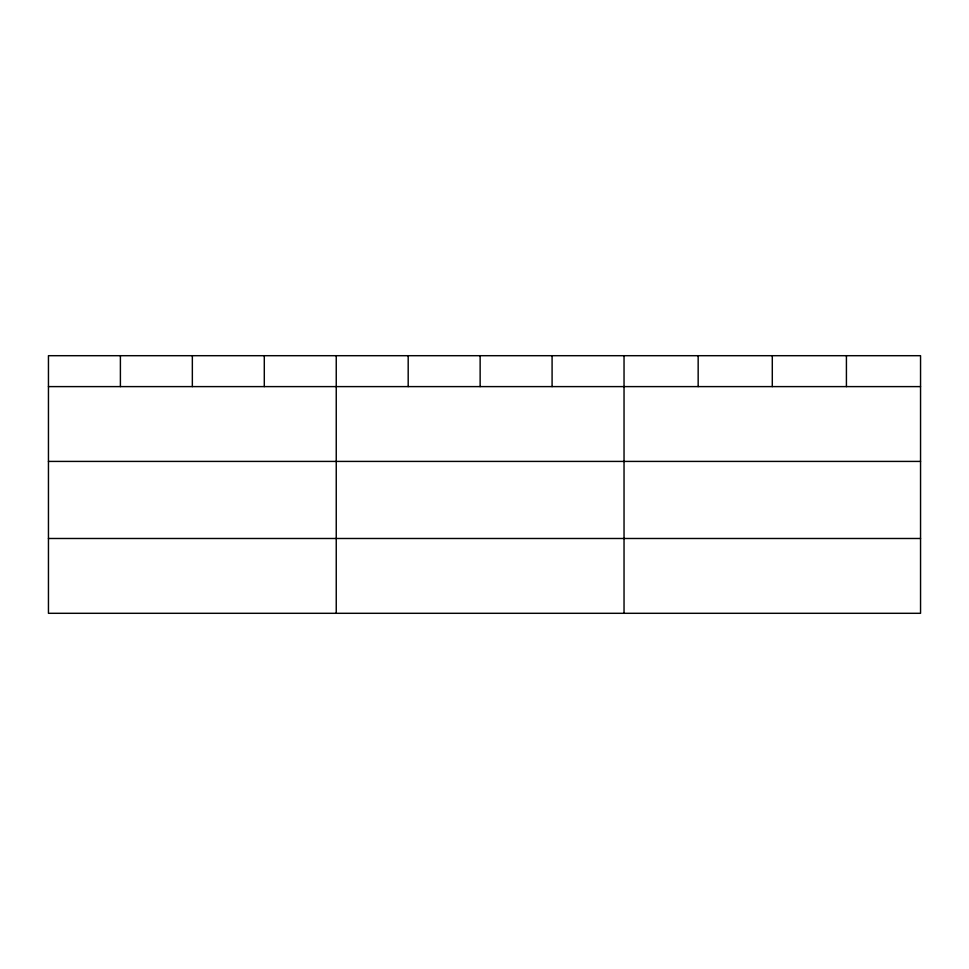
<?xml version="1.0" encoding="UTF-8"?>
<svg xmlns="http://www.w3.org/2000/svg" width="969" height="969" viewBox="0 0 969 969"><rect width="100%" height="100%" fill="white"/><g stroke="black" fill="none" stroke-linecap="round" stroke-linejoin="round"><path stroke-width="1.45" d="M920.55 461.414L920.55 355.696L48.45 355.696L48.45 613.304L920.55 613.304L920.55 461.414L48.45 461.414M48.45 386.607L920.55 386.607M48.45 538.485L920.55 538.485M846.421 355.696L846.421 386.607M772.293 355.696L772.293 386.607M698.164 355.696L698.164 386.607M624.036 355.696L624.036 613.304M552.088 355.696L552.088 386.607M480.139 355.696L480.139 386.607M408.191 355.696L408.191 386.607M336.243 355.696L336.243 613.304M264.295 355.696L264.295 386.607M192.346 355.696L192.346 386.607M120.398 355.696L120.398 386.607"/></g></svg>
